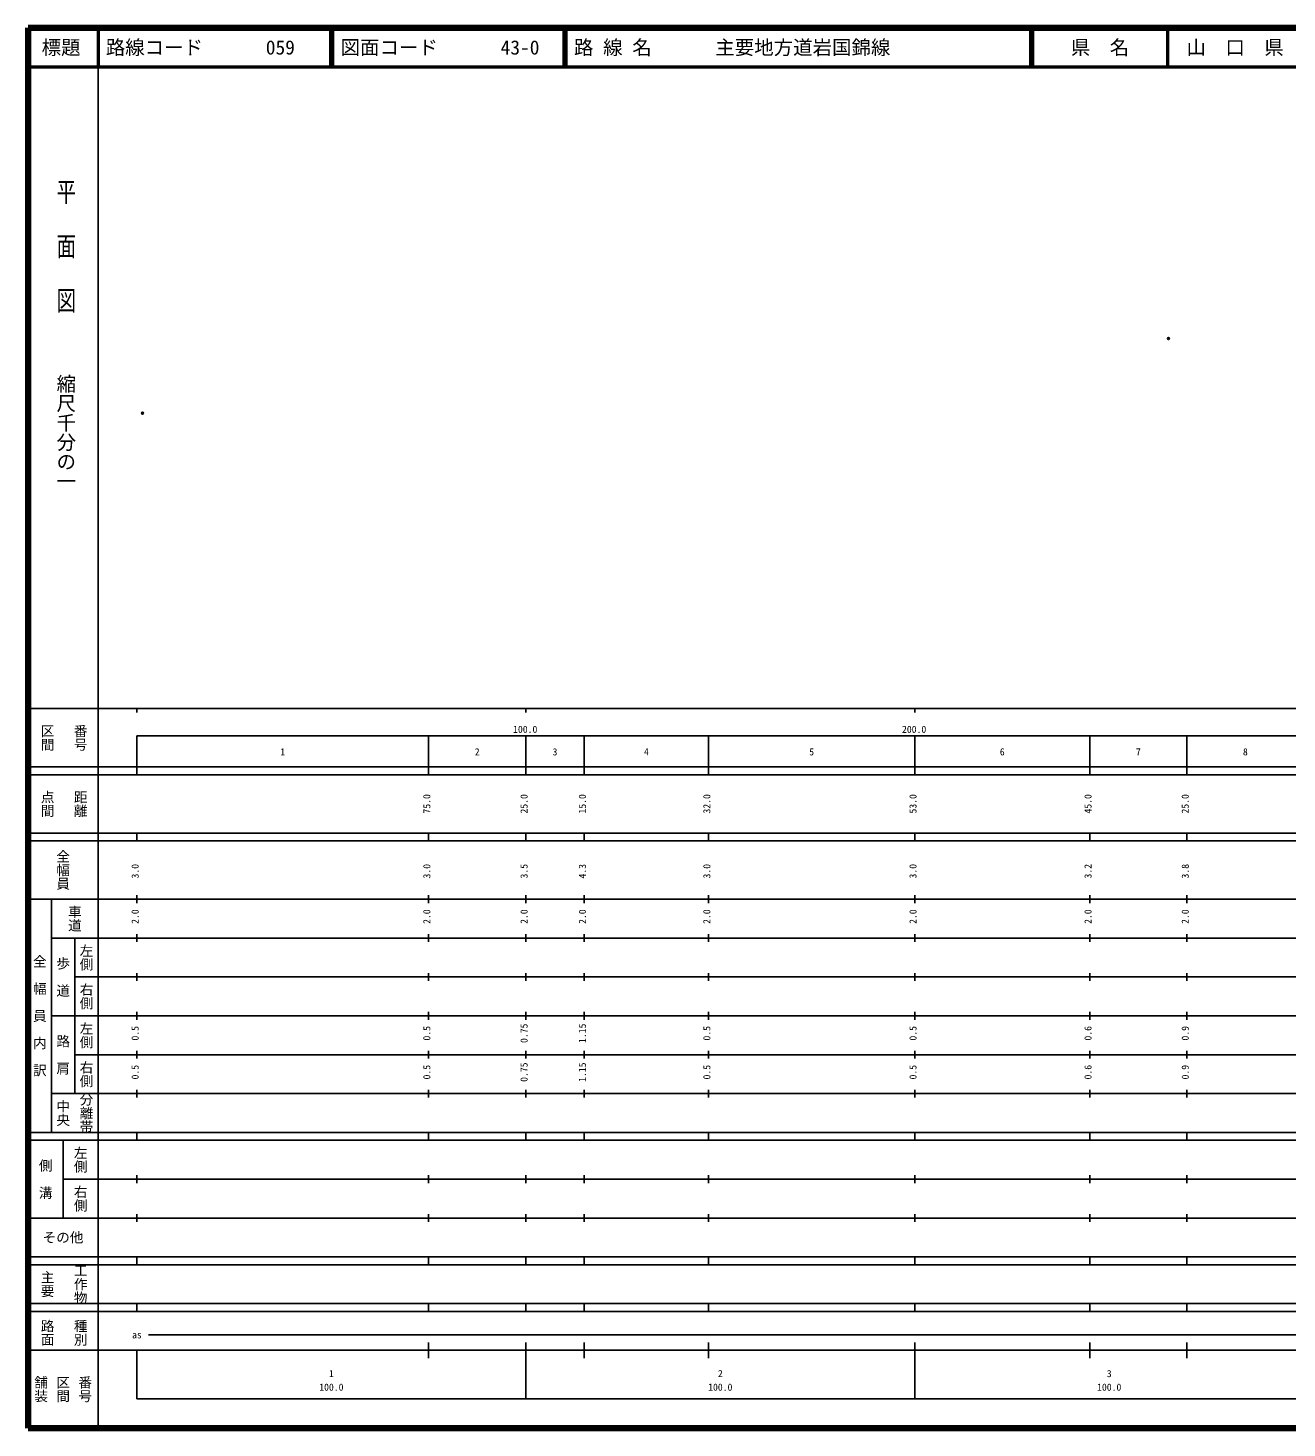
# Model space of a CAD drawing. Units: millimetres on the paper. Extents: x 40 to 680, y 20 to 380.
# Drawn here: x 40 to 363.7, y 20 to 380 of the extents above; entities that cross this region are included whole.
import ezdxf
from ezdxf.enums import TextEntityAlignment as Align

# ---------------------------------------------------------------- set-up
doc = ezdxf.new("R2010")
doc.units = ezdxf.units.MM
doc.header["$PDMODE"] = 32
doc.header["$PDSIZE"] = 0.5
doc.layers.add('M-OTRS', color=6, linetype='Continuous')
doc.layers.add('M-TTL-TXT', color=7, linetype='Continuous')
for name, color, linetype, lineweight in [('M-TTL', 2, 'Continuous', 140), ('M-TTL-BAND', 7, 'Continuous', 25), ('M-TTL-LINE', 7, 'Continuous', 50)]:
    doc.layers.add(name, color=color, linetype=linetype, lineweight=lineweight)
doc.styles.add('@ＭＳ ゴシック', font='')
doc.styles.add('ＭＳ ゴシック', font='')
doc.styles.get('@ＭＳ ゴシック').set_extended_font_data('@MS Gothic')
doc.styles.get('ＭＳ ゴシック').set_extended_font_data('MS Gothic')

msp = doc.modelspace()

# ---------------------------------------------------------------- linework, layer by layer
at = {"layer": 'M-OTRS'}
for p in [(333.223, 300.131), (69.437, 280.973)]:
    msp.add_point(p, dxfattribs=at)
at = {"layer": 'M-TTL'}
for p, q in [((40, 380), (40, 20)), ((680, 380), (40, 380)), ((40, 20), (680, 20))]:
    msp.add_line(p, q, dxfattribs=at)
at = {"layer": 'M-TTL-BAND'}
for p, q in [((58, 370), (58, 20)), ((40, 205), (579, 205)), ((68, 205), (68, 204)), ((168, 205), (168, 204)), ((268, 205), (268, 204)), ((68, 198), (579, 198)), ((68, 198), (68, 188)), ((143, 188), (143, 198)), ((168, 188), (168, 198)), ((183, 188), (183, 198)), ((215, 188), (215, 198)), ((268, 188), (268, 198)), ((313, 188), (313, 198)), ((338, 188), (338, 198)), ((40, 190), (579, 190)), ((40, 188), (579, 188)), ((40, 173), (579, 173)), ((68, 171), (68, 173)), ((143, 171), (143, 173)), ((168, 171), (168, 173)), ((183, 171), (183, 173)), ((215, 171), (215, 173)), ((268, 171), (268, 173)), ((313, 171), (313, 173)), ((338, 171), (338, 173)), ((40, 171), (579, 171)), ((40, 156), (579, 156)), ((46, 96), (46, 156)), ((68, 155), (68, 157)), ((143, 155), (143, 157)), ((168, 155), (168, 157)), ((183, 155), (183, 157)), ((215, 155), (215, 157)), ((268, 155), (268, 157)), ((313, 155), (313, 157)), ((338, 155), (338, 157)), ((46, 146), (579, 146)), ((52, 146), (52, 106)), ((68, 145), (68, 147)), ((143, 145), (143, 147)), ((168, 145), (168, 147)), ((183, 145), (183, 147)), ((215, 145), (215, 147)), ((268, 145), (268, 147)), ((313, 145), (313, 147)), ((338, 145), (338, 147)), ((68, 135), (68, 137)), ((143, 135), (143, 137)), ((168, 135), (168, 137)), ((183, 135), (183, 137)), ((215, 135), (215, 137)), ((268, 135), (268, 137)), ((313, 135), (313, 137)), ((338, 135), (338, 137)), ((52, 136), (579, 136)), ((46, 126), (579, 126)), ((68, 125), (68, 127)), ((143, 125), (143, 127)), ((168, 125), (168, 127)), ((183, 125), (183, 127)), ((215, 125), (215, 127)), ((268, 125), (268, 127)), ((313, 125), (313, 127)), ((338, 125), (338, 127)), ((52, 116), (579, 116)), ((68, 115), (68, 117)), ((143, 115), (143, 117)), ((168, 115), (168, 117)), ((183, 115), (183, 117)), ((215, 115), (215, 117)), ((268, 115), (268, 117)), ((313, 115), (313, 117)), ((338, 115), (338, 117)), ((46, 106), (579, 106)), ((68, 105), (68, 107)), ((143, 105), (143, 107)), ((168, 105), (168, 107)), ((183, 105), (183, 107)), ((215, 105), (215, 107)), ((268, 105), (268, 107)), ((313, 105), (313, 107)), ((338, 105), (338, 107)), ((40, 96), (579, 96)), ((40, 94), (579, 94)), ((49, 94), (49, 74)), ((68, 94), (68, 96)), ((143, 94), (143, 96)), ((168, 94), (168, 96)), ((183, 94), (183, 96)), ((215, 94), (215, 96)), ((268, 94), (268, 96)), ((313, 94), (313, 96)), ((338, 94), (338, 96)), ((49, 84), (579, 84)), ((68, 83), (68, 85)), ((143, 83), (143, 85)), ((168, 83), (168, 85)), ((183, 83), (183, 85)), ((215, 83), (215, 85)), ((268, 83), (268, 85)), ((313, 83), (313, 85)), ((338, 83), (338, 85)), ((40, 74), (579, 74)), ((68, 73), (68, 75)), ((143, 73), (143, 75)), ((168, 73), (168, 75)), ((183, 73), (183, 75)), ((215, 73), (215, 75)), ((268, 73), (268, 75)), ((313, 73), (313, 75)), ((338, 73), (338, 75)), ((40, 64), (579, 64)), ((40, 62), (579, 62)), ((68, 62), (68, 64)), ((143, 62), (143, 64)), ((168, 62), (168, 64)), ((183, 62), (183, 64)), ((215, 62), (215, 64)), ((268, 62), (268, 64)), ((313, 62), (313, 64)), ((338, 62), (338, 64)), ((40, 52), (579, 52)), ((68, 50), (68, 52)), ((143, 50), (143, 52)), ((168, 50), (168, 52)), ((183, 50), (183, 52)), ((215, 50), (215, 52)), ((268, 50), (268, 52)), ((313, 50), (313, 52)), ((338, 50), (338, 52)), ((40, 50), (579, 50)), ((71, 44), (565, 44)), ((40, 40), (579, 40)), ((68, 40), (68, 27.5)), ((143, 38), (143, 42)), ((168, 27.5), (168, 42)), ((183, 38), (183, 42)), ((215, 38), (215, 42)), ((268, 27.5), (268, 42)), ((313, 38), (313, 42)), ((338, 38), (338, 42)), ((68, 27.5), (579, 27.5))]:
    msp.add_line(p, q, dxfattribs=at)
at = {"layer": 'M-TTL-LINE'}
for p, q in [((58, 380), (58, 370)), ((117.75, 380), (117.75, 370)), ((118.25, 380), (118.25, 370)), ((177.75, 380), (177.75, 370)), ((178.25, 380), (178.25, 370)), ((297.75, 380), (297.75, 370)), ((298.25, 380), (298.25, 370)), ((333, 380), (333, 370)), ((40, 370), (680, 370))]:
    msp.add_line(p, q, dxfattribs=at)

# ---------------------------------------------------------------- texts
at = {"layer": 'M-TTL-BAND', "style": '@ＭＳ ゴシック', "width": 1.4}
msp.add_text('平  面  図', height=3.666, rotation=270, dxfattribs=at).set_placement((49.777, 306.475), align=Align.MIDDLE_RIGHT)
at = {"layer": 'M-TTL-BAND', "style": '@ＭＳ ゴシック'}
msp.add_text('縮尺千分の一', height=3.666, rotation=270, dxfattribs=at).set_placement((49.777, 261.03), align=Align.MIDDLE_RIGHT)
for s, p in [('区間', (45, 197.5)), ('番号', (53.5, 197.5)), ('点間', (45, 180.5)), ('距離', (53.5, 180.5)), ('全幅員', (49, 163.5)), ('車道', (52, 151)), ('左側', (55, 141)), ('全\u3000幅\u3000員\u3000内\u3000訳', (43, 126)), ('歩\u3000道', (49, 136)), ('右側', (55, 131)), ('左側', (55, 121)), ('路\u3000肩', (49, 116)), ('右側', (55, 111)), ('分離帯', (55, 101)), ('中央', (49, 101)), ('左側', (53.5, 89)), ('側\u3000溝', (44.5, 84)), ('右側', (53.5, 79)), ('工作物', (53.5, 57)), ('主要', (45, 57)), ('路面', (45, 44.5)), ('種別', (53.5, 44.5)), ('舗装', (43.333, 30)), ('区間', (49, 30)), ('番号', (54.667, 30))]:
    msp.add_text(s, height=2.566, rotation=270, dxfattribs=at).set_placement(p, align=Align.MIDDLE_CENTER)
at = {"layer": 'M-TTL-BAND', "style": 'ＭＳ ゴシック'}
for s, p in [('100.0', (167.844, 198.195)), ('200.0', (267.844, 198.195)), ('1', (105.5, 192.405)), ('2', (155.5, 192.405)), ('3', (175.5, 192.405)), ('4', (199, 192.405)), ('5', (241.5, 192.405)), ('6', (290.5, 192.405)), ('7', (325.5, 192.405)), ('8', (353, 192.405)), ('as', (68, 42.5)), ('1', (118, 32.523)), ('2', (218, 32.523)), ('3', (318, 32.523)), ('100.0', (118, 29.033)), ('100.0', (218, 29.033)), ('100.0', (318, 29.033))]:
    msp.add_text(s, height=1.833, dxfattribs=at).set_placement(p, align=Align.BOTTOM_CENTER)
for s, p in [('75.0', (144, 180.5)), ('25.0', (169, 180.5)), ('15.0', (184, 180.5)), ('32.0', (216, 180.5)), ('53.0', (269, 180.5)), ('45.0', (314, 180.5)), ('25.0', (339, 180.5)), ('3.0', (69, 163.174)), ('3.0', (144, 163.174)), ('3.5', (169, 163.174)), ('4.3', (184, 163.174)), ('3.0', (216, 163.174)), ('3.0', (269, 163.174)), ('3.2', (314, 163.174)), ('3.8', (339, 163.174)), ('2.0', (69, 151.5)), ('2.0', (144, 151.5)), ('2.0', (169, 151.5)), ('2.0', (184, 151.5)), ('2.0', (216, 151.5)), ('2.0', (269, 151.5)), ('2.0', (314, 151.5)), ('2.0', (339, 151.5)), ('0.5', (69, 121.5)), ('0.5', (144, 121.5)), ('0.75', (169, 121.5)), ('1.15', (184, 121.5)), ('0.5', (216, 121.5)), ('0.5', (269, 121.5)), ('0.6', (314, 121.5)), ('0.9', (339, 121.5)), ('0.5', (69, 111.5)), ('0.5', (144, 111.5)), ('0.75', (169, 111.5)), ('1.15', (184, 111.5)), ('0.5', (216, 111.5)), ('0.5', (269, 111.5)), ('0.6', (314, 111.5)), ('0.9', (339, 111.5))]:
    msp.add_text(s, height=1.833, rotation=90, dxfattribs=at).set_placement(p, align=Align.BOTTOM_CENTER)
msp.add_text('その他', height=2.566, dxfattribs=at).set_placement((49, 69), align=Align.MIDDLE_CENTER)
at = {"layer": 'M-TTL-TXT', "style": 'ＭＳ ゴシック'}
for s, p in [('標題', (48.5, 375)), ('県\u3000名', (315.625, 375)), ('山\u3000口\u3000県', (350.375, 375))]:
    msp.add_text(s, height=3.666, dxfattribs=at).set_placement(p, align=Align.MIDDLE_CENTER)
for s, p in [('路線コード', (60, 375)), ('059', (101.142, 375)), ('図面コード', (120.38, 375)), ('43-0', (161.521, 375)), ('路 線 名', (180.38, 375)), ('主要地方道岩国錦線', (216.734, 375))]:
    msp.add_text(s, height=3.666, dxfattribs=at).set_placement(p, align=Align.MIDDLE_LEFT)

doc.saveas('drawing.dxf')
